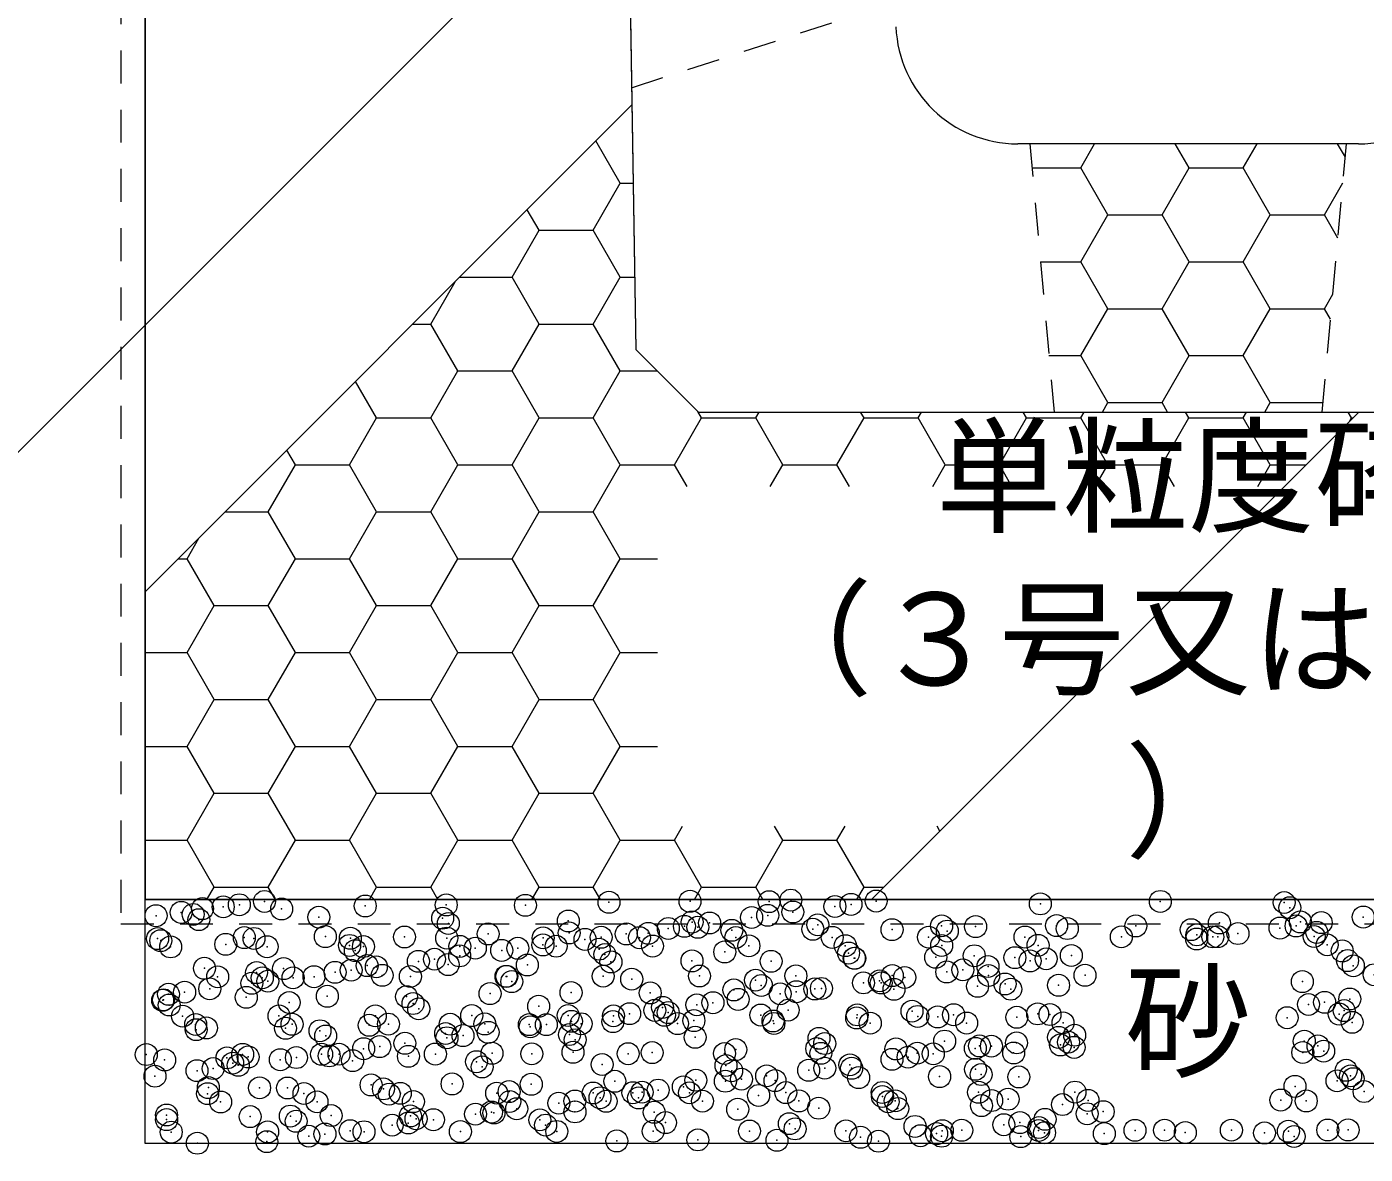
# Model space of a CAD drawing. Units: millimetres at full size; details may follow other scales. Extents: x 190759 to 276146, y -52712 to -16236.
# Drawn here: x 214179 to 214728, y -30608 to -30145 of the extents above; entities that cross this region are included whole.
import ezdxf
from ezdxf.enums import TextEntityAlignment as Align

# ---------------------------------------------------------------- set-up
doc = ezdxf.new("R2010")
doc.units = ezdxf.units.MM
doc.header["$LTSCALE"] = 18
doc.header["$PDMODE"] = 32
doc.header["$PDSIZE"] = 9
doc.linetypes.add('USER1', pattern=[1.35, 0.75, -0.6])
for name, color, linetype, lineweight in [('0_2', 7, 'Continuous', 5), ('寸法線', 7, 'Continuous', 9), ('本体', 2, 'Continuous', 13), ('補助線', 8, 'Continuous', 13), ('ﾊｯﾁﾝｸﾞ', 7, 'Continuous', 5)]:
    doc.layers.add(name, color=color, linetype=linetype, lineweight=lineweight)
doc.styles.add('ＭＳ ゴシック', font='')
doc.styles.get('ＭＳ ゴシック').set_extended_font_data('MS Gothic')

msp = doc.modelspace()

# ---------------------------------------------------------------- linework, layer by layer
at = {"layer": '寸法線'}
msp.add_lwpolyline([(214432.74, -30062.06), (214120.68, -30374.12), (213734.16, -30374.12)], dxfattribs=at)
at = {"layer": '本体'}
for p, q in [((214417.7, -29603.35), (214428.56, -30277.7)), ((214725.16, -30193.35), (214585.25, -30193.35)), ((214454.21, -30303.35), (214428.56, -30277.7)), ((214454.21, -30303.35), (214856.2, -30303.35))]:
    msp.add_line(p, q, dxfattribs=at)
at = {"layer": '本体', "linetype": 'USER1', "lineweight": 9}
msp.add_line((214426.83, -30170.35), (214534.88, -30135.35), dxfattribs=at)
msp.add_lwpolyline([(214710.2, -30303.35), (214720.2, -30193.35), (214590.2, -30193.35), (214600.2, -30303.35)], close=True, dxfattribs=at)
at = {"layer": '本体'}
for centre, start, end in [((214585.25, -30143.35), 182.2898, 270), ((214725.16, -30143.35), 270, 357.7102)]:
    msp.add_arc(centre, 50, start, end, dxfattribs=at)
at = {"layer": '補助線'}
for p, q in [((214426.95, -30177.4), (214227.21, -30377.14)), ((214725.27, -30303.35), (214525.27, -30503.35))]:
    msp.add_line(p, q, dxfattribs=at)
msp.add_lwpolyline([(214419.31, -29703.36), (214428.56, -30277.7), (214454.21, -30303.35), (214856.2, -30303.35), (214881.85, -30277.7), (214891.09, -29703.36), (215083.2, -29703.36), (215083.2, -30503.35), (214227.21, -30503.35), (214227.21, -29703.36)], close=True, dxfattribs=at)
at = {"layer": 'ﾊｯﾁﾝｸﾞ'}
for p, q in [((214422.19, -30209.53), (214412.17, -30192.18)), ((214611.14, -30203.22), (214616.84, -30193.35)), ((214655.59, -30203.22), (214649.89, -30193.35)), ((214677.81, -30203.22), (214683.52, -30193.35)), ((214719.71, -30198.8), (214716.56, -30193.35)), ((214591.1, -30203.22), (214611.14, -30203.22)), ((214622.25, -30222.47), (214611.14, -30203.22)), ((214644.48, -30222.47), (214655.59, -30203.22)), ((214655.59, -30203.22), (214677.81, -30203.22)), ((214688.93, -30222.47), (214677.81, -30203.22)), ((214411.08, -30228.78), (214422.19, -30209.53)), ((214422.19, -30209.53), (214427.47, -30209.53)), ((214711.15, -30222.47), (214718.75, -30209.3)), ((214388.85, -30228.78), (214383.99, -30220.36)), ((214611.14, -30241.72), (214622.25, -30222.47)), ((214622.25, -30222.47), (214644.48, -30222.47)), ((214655.59, -30241.72), (214644.48, -30222.47)), ((214677.81, -30241.72), (214688.93, -30222.47)), ((214688.93, -30222.47), (214711.15, -30222.47)), ((214716.69, -30232.06), (214711.15, -30222.47)), ((214377.74, -30248.03), (214388.85, -30228.78)), ((214388.85, -30228.78), (214411.08, -30228.78)), ((214422.19, -30248.03), (214411.08, -30228.78)), ((214594.6, -30241.72), (214611.14, -30241.72)), ((214622.25, -30260.97), (214611.14, -30241.72)), ((214644.48, -30260.97), (214655.59, -30241.72)), ((214655.59, -30241.72), (214677.81, -30241.72)), ((214688.93, -30260.97), (214677.81, -30241.72)), ((214344.4, -30267.27), (214354.41, -30249.93)), ((214356.32, -30248.03), (214377.74, -30248.03)), ((214388.85, -30267.28), (214377.74, -30248.03)), ((214411.08, -30267.27), (214422.19, -30248.03)), ((214422.19, -30248.03), (214428.09, -30248.03)), ((214711.15, -30260.97), (214714.6, -30254.99)), ((214611.14, -30280.21), (214622.25, -30260.97)), ((214622.25, -30260.97), (214644.48, -30260.97)), ((214655.59, -30280.21), (214644.48, -30260.97)), ((214677.81, -30280.21), (214688.93, -30260.97)), ((214688.93, -30260.97), (214711.15, -30260.97)), ((214713.66, -30265.32), (214711.15, -30260.97)), ((214337.07, -30267.27), (214344.4, -30267.27)), ((214355.51, -30286.52), (214344.4, -30267.28)), ((214377.74, -30286.52), (214388.85, -30267.27)), ((214388.85, -30267.27), (214411.08, -30267.27)), ((214422.19, -30286.52), (214411.08, -30267.28)), ((214598.1, -30280.21), (214611.14, -30280.21)), ((214622.25, -30299.46), (214611.14, -30280.21)), ((214644.48, -30299.46), (214655.59, -30280.21)), ((214655.59, -30280.21), (214677.81, -30280.21)), ((214688.93, -30299.46), (214677.81, -30280.21)), ((214322.18, -30305.77), (214313.54, -30290.81)), ((214344.4, -30305.77), (214355.51, -30286.52)), ((214355.51, -30286.52), (214377.74, -30286.52)), ((214388.85, -30305.77), (214377.74, -30286.52)), ((214411.08, -30305.77), (214422.19, -30286.52)), ((214422.19, -30286.52), (214437.38, -30286.52)), ((214620.01, -30303.35), (214622.25, -30299.46)), ((214622.25, -30299.46), (214644.48, -30299.46)), ((214646.72, -30303.35), (214644.48, -30299.46)), ((214686.68, -30303.35), (214688.93, -30299.46)), ((214688.93, -30299.46), (214710.56, -30299.46)), ((214311.06, -30325.02), (214322.18, -30305.77)), ((214322.18, -30305.77), (214344.4, -30305.77)), ((214355.51, -30325.02), (214344.4, -30305.77)), ((214377.74, -30325.02), (214388.85, -30305.77)), ((214388.85, -30305.77), (214411.08, -30305.77)), ((214422.19, -30325.02), (214411.08, -30305.77)), ((214444.41, -30325.02), (214455.53, -30305.77)), ((214455.53, -30305.77), (214454.02, -30303.16)), ((214455.53, -30305.77), (214477.75, -30305.77)), ((214477.75, -30305.77), (214479.15, -30303.35)), ((214488.86, -30325.02), (214477.75, -30305.77)), ((214511.09, -30325.02), (214522.2, -30305.77)), ((214522.2, -30305.77), (214520.8, -30303.35)), ((214522.2, -30305.77), (214544.43, -30305.77)), ((214544.43, -30305.77), (214545.83, -30303.35)), ((214555.54, -30325.02), (214544.43, -30305.77)), ((214577.76, -30325.02), (214588.88, -30305.77)), ((214588.88, -30305.77), (214587.48, -30303.35)), ((214588.88, -30305.77), (214611.1, -30305.77)), ((214611.1, -30305.77), (214612.5, -30303.35)), ((214622.21, -30325.02), (214611.1, -30305.77)), ((214644.44, -30325.02), (214655.55, -30305.77)), ((214655.55, -30305.77), (214654.15, -30303.35)), ((214655.55, -30305.77), (214677.78, -30305.77)), ((214677.78, -30305.77), (214679.18, -30303.35)), ((214688.89, -30325.02), (214677.78, -30305.77)), ((214722.23, -30305.77), (214720.83, -30303.35)), ((214721.39, -30307.23), (214722.23, -30305.77)), ((214722.23, -30305.77), (214722.84, -30305.77)), ((214288.84, -30325.02), (214285.36, -30318.99)), ((214277.73, -30344.26), (214288.84, -30325.02)), ((214288.84, -30325.02), (214311.06, -30325.02)), ((214322.18, -30344.26), (214311.06, -30325.02)), ((214344.4, -30344.26), (214355.51, -30325.02)), ((214355.51, -30325.02), (214377.74, -30325.02)), ((214388.85, -30344.26), (214377.74, -30325.02)), ((214411.08, -30344.26), (214422.19, -30325.02)), ((214422.19, -30325.02), (214444.41, -30325.02)), ((214449.56, -30333.92), (214444.41, -30325.02)), ((214483.72, -30333.92), (214488.86, -30325.02)), ((214488.86, -30325.02), (214511.09, -30325.02)), ((214516.23, -30333.92), (214511.09, -30325.02)), ((214550.4, -30333.92), (214555.54, -30325.02)), ((214555.54, -30325.02), (214577.76, -30325.02)), ((214582.91, -30333.92), (214577.76, -30325.02)), ((214617.07, -30333.92), (214622.21, -30325.02)), ((214622.21, -30325.02), (214644.44, -30325.02)), ((214649.58, -30333.92), (214644.44, -30325.02)), ((214683.75, -30333.92), (214688.89, -30325.02)), ((214688.89, -30325.02), (214703.59, -30325.02)), ((214260.08, -30344.26), (214277.73, -30344.26)), ((214288.84, -30363.51), (214277.73, -30344.26)), ((214311.06, -30363.51), (214322.18, -30344.26)), ((214322.18, -30344.26), (214344.4, -30344.26)), ((214355.51, -30363.51), (214344.4, -30344.26)), ((214377.74, -30363.51), (214388.85, -30344.26)), ((214388.85, -30344.26), (214411.08, -30344.26)), ((214422.19, -30363.51), (214411.08, -30344.26)), ((214244.39, -30363.51), (214249.24, -30355.1)), ((214240.84, -30363.51), (214244.39, -30363.51)), ((214255.5, -30382.76), (214244.39, -30363.51)), ((214277.73, -30382.76), (214288.84, -30363.51)), ((214288.84, -30363.51), (214311.06, -30363.51)), ((214322.18, -30382.76), (214311.06, -30363.51)), ((214344.4, -30382.76), (214355.51, -30363.51)), ((214355.51, -30363.51), (214377.74, -30363.51)), ((214388.85, -30382.76), (214377.74, -30363.51)), ((214411.08, -30382.76), (214422.19, -30363.51)), ((214422.19, -30363.51), (214437.39, -30363.51)), ((214244.39, -30402.01), (214255.5, -30382.76)), ((214255.5, -30382.76), (214277.73, -30382.76)), ((214288.84, -30402.01), (214277.73, -30382.76)), ((214311.06, -30402.01), (214322.18, -30382.76)), ((214322.18, -30382.76), (214344.4, -30382.76)), ((214355.51, -30402.01), (214344.4, -30382.76)), ((214377.74, -30402.01), (214388.85, -30382.76)), ((214388.85, -30382.76), (214411.08, -30382.76)), ((214422.19, -30402.01), (214411.08, -30382.76)), ((214227.21, -30402.01), (214244.39, -30402.01)), ((214255.5, -30421.25), (214244.39, -30402.01)), ((214277.73, -30421.25), (214288.84, -30402.01)), ((214288.84, -30402.01), (214311.06, -30402.01)), ((214322.18, -30421.25), (214311.06, -30402.01)), ((214344.4, -30421.25), (214355.51, -30402.01)), ((214355.51, -30402.01), (214377.74, -30402.01)), ((214388.85, -30421.25), (214377.74, -30402.01)), ((214411.08, -30421.25), (214422.19, -30402.01)), ((214422.19, -30402.01), (214437.39, -30402.01)), ((214244.39, -30440.5), (214255.5, -30421.25)), ((214255.5, -30421.25), (214277.73, -30421.25)), ((214288.84, -30440.5), (214277.73, -30421.25)), ((214311.06, -30440.5), (214322.18, -30421.25)), ((214322.18, -30421.25), (214344.4, -30421.25)), ((214355.51, -30440.5), (214344.4, -30421.25)), ((214377.74, -30440.5), (214388.85, -30421.25)), ((214388.85, -30421.25), (214411.08, -30421.25)), ((214422.19, -30440.5), (214411.08, -30421.25)), ((214227.21, -30440.5), (214244.39, -30440.5)), ((214255.5, -30459.75), (214244.39, -30440.5)), ((214277.73, -30459.75), (214288.84, -30440.5)), ((214288.84, -30440.5), (214311.06, -30440.5)), ((214322.18, -30459.75), (214311.06, -30440.5)), ((214344.4, -30459.75), (214355.51, -30440.5)), ((214355.51, -30440.5), (214377.74, -30440.5)), ((214388.85, -30459.75), (214377.74, -30440.5)), ((214411.08, -30459.75), (214422.19, -30440.5)), ((214422.19, -30440.5), (214437.39, -30440.5)), ((214244.39, -30479), (214255.5, -30459.75)), ((214255.5, -30459.75), (214277.73, -30459.75)), ((214288.84, -30479), (214277.73, -30459.75)), ((214311.06, -30479), (214322.18, -30459.75)), ((214322.18, -30459.75), (214344.4, -30459.75)), ((214355.51, -30479), (214344.4, -30459.75)), ((214377.74, -30479), (214388.85, -30459.75)), ((214388.85, -30459.75), (214411.08, -30459.75)), ((214422.19, -30479), (214411.08, -30459.75)), ((214444.41, -30479), (214447.77, -30473.18)), ((214488.86, -30479), (214485.5, -30473.18)), ((214511.09, -30479), (214514.45, -30473.18)), ((214553.37, -30475.24), (214552.18, -30473.18)), ((214227.21, -30479), (214244.39, -30479)), ((214255.5, -30498.24), (214244.39, -30479)), ((214277.73, -30498.24), (214288.84, -30479)), ((214288.84, -30479), (214311.06, -30479)), ((214322.18, -30498.24), (214311.06, -30479)), ((214344.4, -30498.24), (214355.51, -30479)), ((214355.51, -30479), (214377.74, -30479)), ((214388.85, -30498.24), (214377.74, -30479)), ((214411.08, -30498.24), (214422.19, -30479)), ((214422.19, -30479), (214444.41, -30479)), ((214455.53, -30498.24), (214444.41, -30479)), ((214477.75, -30498.24), (214488.86, -30479)), ((214488.86, -30479), (214511.09, -30479)), ((214522.2, -30498.24), (214511.09, -30479)), ((214252.56, -30503.35), (214255.5, -30498.24)), ((214255.5, -30498.24), (214277.73, -30498.24)), ((214280.67, -30503.35), (214277.73, -30498.24)), ((214319.23, -30503.35), (214322.18, -30498.24)), ((214322.18, -30498.24), (214344.4, -30498.24)), ((214347.35, -30503.35), (214344.4, -30498.24)), ((214385.91, -30503.35), (214388.85, -30498.24)), ((214388.85, -30498.24), (214411.08, -30498.24)), ((214414.02, -30503.35), (214411.08, -30498.24)), ((214452.58, -30503.35), (214455.53, -30498.24)), ((214455.53, -30498.24), (214477.75, -30498.24)), ((214480.7, -30503.35), (214477.75, -30498.24)), ((214519.26, -30503.35), (214522.2, -30498.24)), ((214522.2, -30498.24), (214530.37, -30498.24))]:
    msp.add_line(p, q, dxfattribs=at)
at = {"layer": 'ﾊｯﾁﾝｸﾞ', "linetype": 'USER1', "lineweight": 9}
msp.add_lwpolyline([(214419.15, -29693.36), (214217.21, -29693.36), (214217.21, -30513.35), (215093.2, -30513.35), (215093.2, -29693.36), (214891.26, -29693.36)], dxfattribs=at)
at = {"layer": 'ﾊｯﾁﾝｸﾞ', "lineweight": 20}
msp.add_lwpolyline([(214419.31, -29703.36), (214227.21, -29703.36), (214227.21, -30503.35), (215083.2, -30503.35), (215083.2, -29703.36), (214891.09, -29703.36)], dxfattribs=at)
msp.add_lwpolyline([(214227.21, -30503.35), (215083.2, -30503.35), (215083.2, -30603.35), (214227.21, -30603.35)], close=True, dxfattribs=at)
at = {"layer": 'ﾊｯﾁﾝｸﾞ'}
for p in [(214276.18, -30504.1), (214417.54, -30504.45), (214450.79, -30504.03), (214483.27, -30504.19), (214492.17, -30503.55), (214527.19, -30503.94), (214594.56, -30505.11), (214643.79, -30504.09), (214694.6, -30504.52), (214231.67, -30509.96), (214241.99, -30508.6), (214246.88, -30509.43), (214250.72, -30507.04), (214259.24, -30506.33), (214265.85, -30505.46), (214283.21, -30507.19), (214298.45, -30510.56), (214317.51, -30505.96), (214350.75, -30505.53), (214383.24, -30505.69), (214476.07, -30510.67), (214482.68, -30509.8), (214493, -30508.44), (214510.25, -30506.17), (214516.86, -30505.3), (214696.94, -30506.67), (214727.07, -30510.51), (214249.22, -30511.58), (214349.27, -30510.99), (214351.61, -30513.14), (214400.84, -30512.12), (214441.88, -30515.17), (214448.49, -30514.3), (214451.65, -30512.55), (214454, -30514.7), (214458.82, -30512.94), (214467.96, -30515.94), (214501.2, -30515.51), (214503.22, -30513.68), (214533.69, -30515.67), (214554.04, -30514.11), (214567.99, -30514.43), (214601.23, -30514.01), (214605.61, -30515.23), (214633.72, -30514.16), (214656.43, -30515.67), (214668.02, -30512.93), (214692.89, -30515.01), (214699.5, -30514.14), (214701.27, -30512.5), (214709.82, -30512.78), (214232.3, -30519.34), (214233.59, -30520.18), (214267.89, -30518.94), (214271.85, -30519.27), (214301.14, -30518.52), (214311.4, -30519.2), (214333.63, -30518.68), (214350.95, -30519.13), (214367.93, -30517.44), (214390.5, -30519.05), (214401.17, -30517.02), (214407.69, -30519.67), (214414.31, -30518.8), (214424.63, -30517.44), (214430.05, -30518.98), (214433.66, -30517.17), (214469.6, -30518.91), (214509.15, -30518.84), (214548.7, -30518.77), (214556.38, -30516.26), (214588.25, -30518.7), (214627.8, -30518.62), (214658.7, -30519.51), (214658.77, -30517.82), (214665.31, -30518.64), (214667.35, -30518.55), (214675.64, -30517.28), (214706.9, -30518.48), (214707.99, -30516.79), (214237.66, -30522.75), (214260.27, -30521.7), (214277.21, -30522.68), (214311.09, -30522.14), (214313.43, -30524.28), (214316.76, -30522.61), (214356.26, -30526.44), (214356.31, -30522.54), (214362.66, -30523.26), (214373.51, -30524.17), (214380.12, -30523.3), (214390.44, -30521.94), (214395.86, -30522.47), (214413.48, -30523.7), (214415.82, -30525.84), (214435.41, -30522.39), (214465.04, -30524.82), (214474.96, -30522.32), (214514.51, -30522.25), (214515.86, -30525.26), (214551.62, -30527), (214554.06, -30522.18), (214567.43, -30526.38), (214584.11, -30527.15), (214593.61, -30522.11), (214607.27, -30526.28), (214712.26, -30521.89), (214718.44, -30524.41), (214251.52, -30531.51), (214284.01, -30531.66), (214311.75, -30532.3), (214318.31, -30530.43), (214322.07, -30530.94), (214339.32, -30528.67), (214345.93, -30527.8), (214351.55, -30530), (214384.04, -30530.16), (214418.34, -30528.92), (214451.59, -30528.5), (214484.07, -30528.66), (214518.2, -30527.4), (214518.38, -30527.42), (214562.76, -30532.14), (214573.08, -30530.78), (214590.33, -30528.51), (214596.94, -30527.64), (214720.63, -30528.38), (214722.98, -30530.52), (214256.94, -30535.04), (214270.95, -30537.67), (214272.91, -30533.29), (214275.25, -30535.43), (214277.56, -30536.8), (214287.89, -30535.44), (214296.49, -30534.97), (214305.14, -30533.17), (214324.48, -30534.41), (214336.04, -30534.89), (214375.3, -30534.85), (214375.59, -30534.82), (214377.64, -30536.99), (214415.14, -30534.75), (214426.87, -30535.97), (214454.69, -30534.68), (214477.68, -30536.4), (214494.24, -30534.61), (214521.96, -30537.51), (214528.57, -30536.64), (214529.25, -30537.53), (214533.79, -30534.53), (214538.9, -30535.28), (214556.15, -30533.01), (214573.34, -30534.46), (214580.07, -30537.96), (214612.89, -30534.39), (214702.07, -30536.98), (214731.54, -30534.17), (214236.77, -30542.18), (214243.38, -30541.3), (214253.7, -30539.95), (214268.69, -30543.42), (214301.94, -30542.99), (214334.43, -30543.15), (214368.73, -30541.91), (214401.97, -30541.49), (214434.46, -30541.64), (214468.76, -30540.41), (214480.03, -30538.55), (214487.77, -30542.01), (214494.39, -30541.14), (214502, -30539.98), (214504.71, -30539.78), (214534.49, -30540.14), (214568.79, -30538.9), (214582.41, -30540.11), (214602.03, -30538.48), (214234.39, -30544.65), (214234.73, -30544.43), (214237.08, -30546.58), (214286.3, -30545.56), (214337.12, -30545.99), (214339.46, -30548.14), (214388.69, -30547.11), (214436.34, -30548.78), (214439.51, -30547.55), (214453.59, -30546.51), (214460.2, -30545.64), (214470.52, -30544.28), (214491.07, -30548.67), (214541.89, -30549.11), (214704.6, -30546.35), (214711.21, -30545.48), (214719.24, -30548.88), (214721.53, -30544.12), (214242.56, -30551.14), (214247.92, -30554.56), (214282.11, -30551.07), (214287.47, -30554.48), (214321.66, -30551), (214327.02, -30554.41), (214352.35, -30554.47), (214361.21, -30550.93), (214366.57, -30554.34), (214400.76, -30550.86), (214402.15, -30553.28), (214406.12, -30554.27), (214419.14, -30553.39), (214419.4, -30551.01), (214426.01, -30550.14), (214440.31, -30550.79), (214441.85, -30549.7), (214445.67, -30554.2), (214452.39, -30552.97), (214479.86, -30550.71), (214484.87, -30553.13), (214485.21, -30554.13), (214519.18, -30551.89), (214519.41, -30550.64), (214524.76, -30554.05), (214544.23, -30551.26), (214552.42, -30551.47), (214558.96, -30550.57), (214564.31, -30553.98), (214584.91, -30551.62), (214593.46, -30550.23), (214598.51, -30550.5), (214603.86, -30553.91), (214695.85, -30551.79), (214717.16, -30550.28), (214722.51, -30553.69), (214248.12, -30556.7), (214252.32, -30555.98), (214284.81, -30556.13), (214298.94, -30557.14), (214301.28, -30559.28), (214319.11, -30554.9), (214350.51, -30558.26), (214351.03, -30560.01), (214357.64, -30559.14), (214367.97, -30557.78), (214384.84, -30554.63), (214385.22, -30555.51), (214391.83, -30554.64), (214401.33, -30558.7), (214452.9, -30559.82), (214602.04, -30559.85), (214608.65, -30558.98), (214316.85, -30564.51), (214323.46, -30563.64), (214333.78, -30562.28), (214403.67, -30560.84), (214469.56, -30564.88), (214502.8, -30564.45), (214503.71, -30560.26), (214506.06, -30562.4), (214535.29, -30564.61), (214555.28, -30561.38), (214567.86, -30564.35), (214569.59, -30563.37), (214574.47, -30563.48), (214584.79, -30562.12), (214602.83, -30562.95), (214606.1, -30561.82), (214608.44, -30563.96), (214702.87, -30561.45), (214708.49, -30563.38), (214710.83, -30565.52), (214227.65, -30566.91), (214235.19, -30569.12), (214260.77, -30568.28), (214263.11, -30570.43), (214267.2, -30566.84), (214269.49, -30567.89), (214282.66, -30569.02), (214289.27, -30568.14), (214299.6, -30566.79), (214302.74, -30567.46), (214306.75, -30566.77), (214312.33, -30569.41), (214335.23, -30567.62), (214346.3, -30566.7), (214363.15, -30569.84), (214369.53, -30566.38), (214385.85, -30566.62), (214402.77, -30565.96), (214414.72, -30570.97), (214425.4, -30566.55), (214435.26, -30566.11), (214464.95, -30566.48), (214504.49, -30566.41), (214533.67, -30568.85), (214540.28, -30567.98), (214544.04, -30566.34), (214550.61, -30566.62), (214583.59, -30566.26), (214702.24, -30566.05), (214231.23, -30575.79), (214248.48, -30573.52), (214255.09, -30572.65), (214265.41, -30571.29), (214365.49, -30571.99), (214465.54, -30571.4), (214467.88, -30573.55), (214482.23, -30575.62), (214499.48, -30573.35), (214506.09, -30572.48), (214516.42, -30571.12), (214517.1, -30572.53), (214519.98, -30576.36), (214553.22, -30575.94), (214567.92, -30572.96), (214570.26, -30575.11), (214585.71, -30576.09), (214720.04, -30573.35), (214721.88, -30575.65), (214253.12, -30580.45), (214274.15, -30580.55), (214285.61, -30580.61), (214319.91, -30579.37), (214324.97, -30580.99), (214353.15, -30578.95), (214385.64, -30579.1), (214419.94, -30577.87), (214437.72, -30581.48), (214448.05, -30580.12), (214453.19, -30577.44), (214465.3, -30577.85), (214471.91, -30576.98), (214485.67, -30577.6), (214699.06, -30579.96), (214716.31, -30577.69), (214722.92, -30576.82), (214252.82, -30582.95), (214258.17, -30586.36), (214292.37, -30582.87), (214297.72, -30586.29), (214327.31, -30583.14), (214331.92, -30582.8), (214337.27, -30586.21), (214371.47, -30582.73), (214376.54, -30582.11), (214376.82, -30586.14), (214396.93, -30586.85), (214403.54, -30585.98), (214411.02, -30582.66), (214413.86, -30584.62), (214416.37, -30586.07), (214427.36, -30582.55), (214429.7, -30584.7), (214431.11, -30582.35), (214450.57, -30582.59), (214455.92, -30586), (214478.93, -30583.67), (214490.12, -30582.52), (214495.47, -30585.93), (214529.67, -30582.44), (214529.75, -30584.11), (214532.09, -30586.25), (214535.02, -30585.86), (214569.22, -30582.37), (214574.57, -30585.78), (214581.31, -30585.23), (214603.63, -30587.42), (214608.77, -30582.3), (214614.12, -30585.71), (214693.22, -30585.57), (214703.67, -30585.92), (214727.41, -30582.08), (214235.98, -30591.7), (214270.29, -30592.36), (214286.8, -30592.14), (214303.54, -30591.93), (214336.03, -30592.09), (214362.74, -30591.35), (214369.35, -30590.48), (214370.33, -30590.85), (214379.68, -30589.12), (214403.57, -30590.43), (214436.06, -30590.58), (214470.36, -30589.35), (214503.6, -30588.92), (214536.09, -30589.08), (214570.39, -30587.84), (214613.75, -30591.19), (214620.36, -30590.32), (214235.99, -30593.59), (214289.14, -30594.28), (214311.31, -30598.13), (214328.56, -30595.86), (214335.17, -30594.98), (214338.36, -30593.26), (214345.49, -30593.63), (214356.55, -30598.5), (214389.18, -30593.7), (214391.52, -30595.84), (214396.1, -30598.43), (214435.65, -30598.35), (214440.75, -30594.82), (214475.2, -30598.28), (214491.57, -30595.26), (214493.91, -30597.4), (214514.75, -30598.21), (214543.13, -30596.38), (214554.3, -30598.14), (214562.31, -30597.96), (214579.56, -30595.69), (214586.18, -30594.82), (214593.85, -30598.07), (214593.95, -30596.82), (214596.5, -30593.46), (214633.4, -30597.99), (214645.52, -30597.94), (214672.95, -30597.92), (214696.34, -30598.37), (214712.5, -30597.85), (214720.84, -30597.82), (214237.9, -30598.71), (214248.62, -30603.28), (214277.12, -30602.63), (214277.45, -30598.64), (214294.37, -30600.36), (214300.98, -30599.49), (214317, -30598.57), (214420.74, -30602.34), (214453.99, -30601.91), (214486.47, -30602.07), (214520.78, -30600.83), (214528.13, -30602.46), (214545.38, -30600.19), (214551.99, -30599.32), (214554.02, -30600.41), (214586.51, -30600.56), (214596.29, -30598.96), (214620.81, -30599.33), (214654.05, -30598.9), (214686.54, -30599.06), (214698.68, -30600.52)]:
    msp.add_point(p, dxfattribs=at)

# ---------------------------------------------------------------- texts
at = {"layer": '0_2', "style": 'ＭＳ ゴシック'}
for s, p in [('\u3000単粒度砕石', (214499.8, -30310.78)), ('（３号又は４号', (214473.9, -30377.45)), ('）', (214629.3, -30444.11))]:
    msp.add_text(s, height=37.98, dxfattribs=at).set_placement(p, align=Align.TOP_LEFT)
msp.add_text('砂', height=37.98, dxfattribs=at).set_placement((214655.2, -30553.35), align=Align.MIDDLE_CENTER)

doc.saveas('drawing.dxf')
